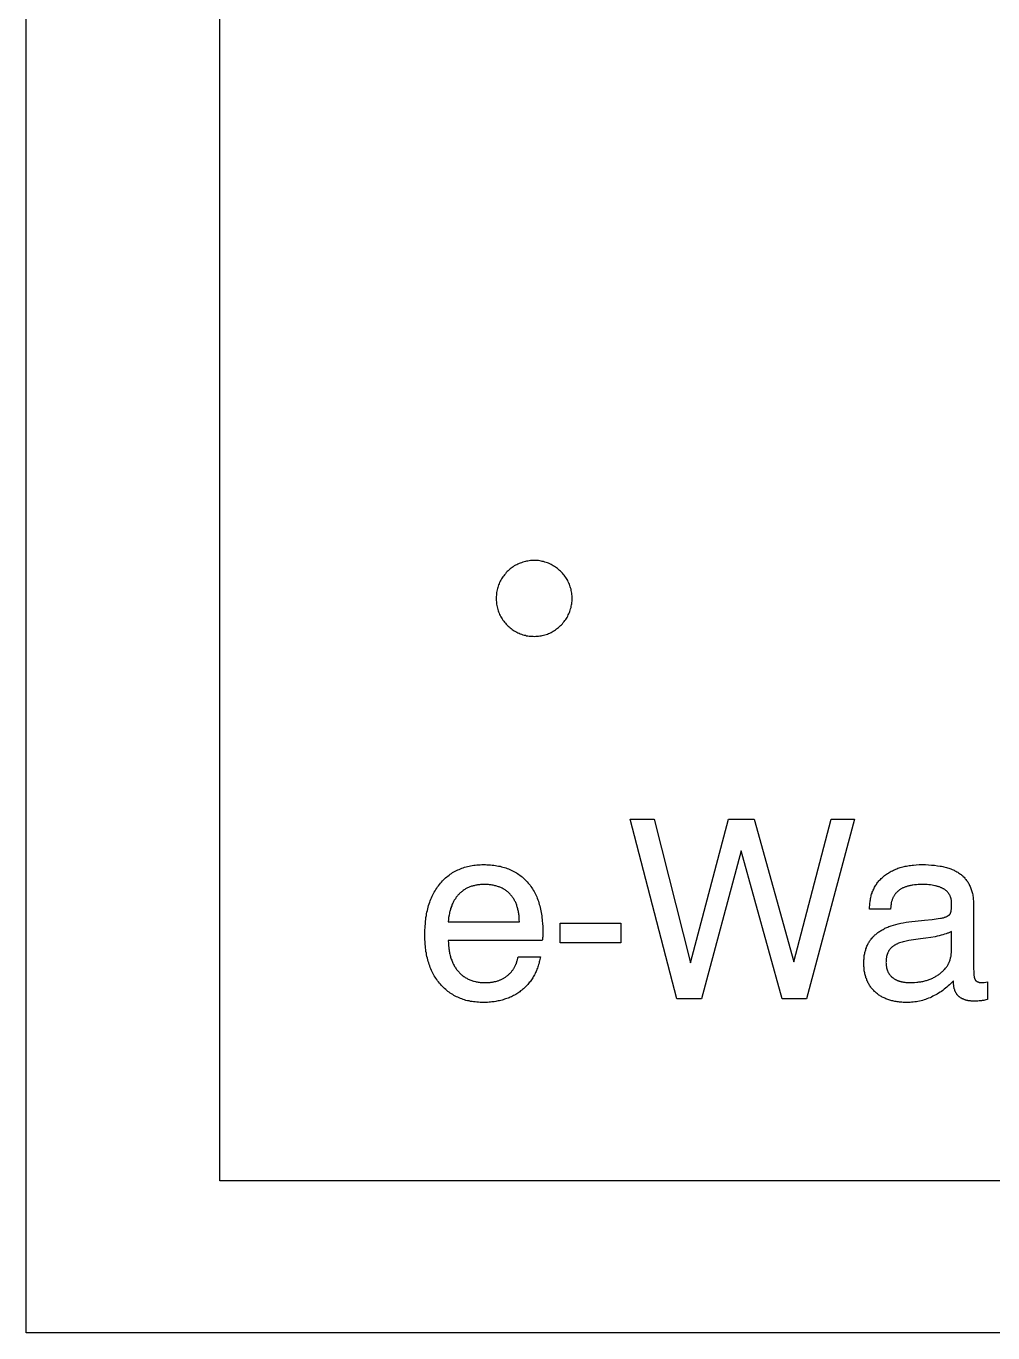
# Model space of a CAD drawing. Header units: millimetres. Extents: x -4.8 to 28.2, y -105.7 to -66.7.
# Drawn here: x -4.75 to 2.88, y -105.74 to -95.42 of the extents above; entities that cross this region are included whole.
import ezdxf

# ---------------------------------------------------------------- set-up
doc = ezdxf.new("R2010")
doc.units = ezdxf.units.MM
doc.header["$MEASUREMENT"] = 0
for name, color, linetype, true_color in [('Aclicical-Shet', 5, 'Continuous', 0x0000ff), ('cut', 7, 'Continuous', 0x000000), ('Default', 7, 'Continuous', 0x000000)]:
    doc.layers.add(name, color=color, linetype=linetype, true_color=true_color)

msp = doc.modelspace()

# ---------------------------------------------------------------- linework, layer by layer
at = {"layer": 'Aclicical-Shet'}
msp.add_lwpolyline([(28.245, -66.744), (28.245, -105.744), (-4.755, -105.744), (-4.755, -66.744), (28.245, -66.744)], dxfattribs=at)
at = {"layer": 'cut'}
for points in [[(10.175, -91.619), (10.175, -104.543), (-3.225, -104.543), (-3.225, -91.619)], [(-0.442, -99.942), (-0.442, -99.931), (-0.442, -99.921), (-0.443, -99.91), (-0.444, -99.9), (-0.446, -99.89), (-0.448, -99.88), (-0.45, -99.869), (-0.453, -99.859), (-0.456, -99.849), (-0.459, -99.839), (-0.463, -99.83), (-0.467, -99.82), (-0.472, -99.811), (-0.476, -99.801), (-0.481, -99.792), (-0.487, -99.783), (-0.492, -99.775), (-0.498, -99.766), (-0.504, -99.758), (-0.511, -99.75), (-0.518, -99.742), (-0.525, -99.734), (-0.532, -99.727), (-0.54, -99.72), (-0.548, -99.713), (-0.556, -99.706), (-0.564, -99.7), (-0.572, -99.694), (-0.581, -99.688), (-0.59, -99.683), (-0.599, -99.678), (-0.608, -99.673), (-0.618, -99.668), (-0.627, -99.664), (-0.637, -99.66), (-0.647, -99.657), (-0.657, -99.654), (-0.667, -99.651), (-0.677, -99.649), (-0.687, -99.647), (-0.697, -99.645), (-0.708, -99.643), (-0.718, -99.642), (-0.729, -99.642), (-0.739, -99.642), (-0.749, -99.642), (-0.76, -99.642), (-0.77, -99.643), (-0.781, -99.644), (-0.791, -99.646), (-0.801, -99.648), (-0.811, -99.65), (-0.821, -99.652), (-0.831, -99.655), (-0.841, -99.659), (-0.851, -99.662), (-0.861, -99.666), (-0.87, -99.67), (-0.879, -99.675), (-0.889, -99.68), (-0.898, -99.685), (-0.906, -99.691), (-0.915, -99.697), (-0.923, -99.703), (-0.932, -99.709), (-0.939, -99.716), (-0.947, -99.723), (-0.955, -99.73), (-0.962, -99.738), (-0.969, -99.746), (-0.975, -99.754), (-0.982, -99.762), (-0.988, -99.77), (-0.994, -99.779), (-0.999, -99.788), (-1.004, -99.797), (-1.009, -99.806), (-1.014, -99.815), (-1.018, -99.825), (-1.022, -99.835), (-1.025, -99.844), (-1.029, -99.854), (-1.031, -99.864), (-1.034, -99.874), (-1.036, -99.885), (-1.038, -99.895), (-1.039, -99.905), (-1.04, -99.916), (-1.041, -99.926), (-1.042, -99.936), (-1.042, -99.947), (-1.041, -99.957), (-1.04, -99.968), (-1.039, -99.978), (-1.038, -99.988), (-1.036, -99.998), (-1.034, -100.009), (-1.031, -100.019), (-1.029, -100.029), (-1.025, -100.039), (-1.022, -100.048), (-1.018, -100.058), (-1.014, -100.068), (-1.009, -100.077), (-1.004, -100.086), (-0.999, -100.095), (-0.994, -100.104), (-0.988, -100.113), (-0.982, -100.121), (-0.975, -100.129), (-0.969, -100.137), (-0.962, -100.145), (-0.955, -100.153), (-0.947, -100.16), (-0.939, -100.167), (-0.932, -100.174), (-0.923, -100.18), (-0.915, -100.186), (-0.906, -100.192), (-0.898, -100.198), (-0.889, -100.203), (-0.879, -100.208), (-0.87, -100.213), (-0.861, -100.217), (-0.851, -100.221), (-0.841, -100.225), (-0.831, -100.228), (-0.821, -100.231), (-0.811, -100.233), (-0.801, -100.236), (-0.791, -100.237), (-0.781, -100.239), (-0.77, -100.24), (-0.76, -100.241), (-0.749, -100.241), (-0.739, -100.242), (-0.729, -100.241), (-0.718, -100.241), (-0.708, -100.24), (-0.697, -100.238), (-0.687, -100.237), (-0.677, -100.235), (-0.667, -100.232), (-0.657, -100.229), (-0.647, -100.226), (-0.637, -100.223), (-0.627, -100.219), (-0.618, -100.215), (-0.608, -100.21), (-0.599, -100.206), (-0.59, -100.2), (-0.581, -100.195), (-0.572, -100.189), (-0.564, -100.183), (-0.556, -100.177), (-0.548, -100.17), (-0.54, -100.164), (-0.532, -100.156), (-0.525, -100.149), (-0.518, -100.141), (-0.511, -100.133), (-0.504, -100.125), (-0.498, -100.117), (-0.492, -100.108), (-0.487, -100.1), (-0.481, -100.091), (-0.476, -100.082), (-0.472, -100.072), (-0.467, -100.063), (-0.463, -100.053), (-0.459, -100.044), (-0.456, -100.034), (-0.453, -100.024), (-0.45, -100.014), (-0.448, -100.004), (-0.446, -99.993), (-0.444, -99.983), (-0.443, -99.973), (-0.442, -99.962), (-0.442, -99.952), (-0.442, -99.942)]]:
    msp.add_lwpolyline(points, dxfattribs=at)
at = {"layer": 'Default'}
for points in [[(0.387, -103.106), (0.018, -101.685)], [(0.018, -101.685), (0.206, -101.685)], [(0.206, -101.685), (0.494, -102.821)], [(0.494, -102.821), (0.793, -101.685)], [(0.793, -101.685), (0.996, -101.685)], [(0.996, -101.685), (1.309, -102.814)], [(1.309, -102.814), (1.606, -101.685)], [(1.789, -101.685), (1.411, -103.106)], [(1.606, -101.685), (1.789, -101.685)], [(0.893, -101.935), (0.581, -103.106)], [(1.217, -103.106), (0.893, -101.935)], [(-1.482, -102.192), (-1.474, -102.183), (-1.466, -102.174), (-1.458, -102.166), (-1.449, -102.157), (-1.441, -102.15), (-1.432, -102.142), (-1.423, -102.135), (-1.414, -102.128), (-1.405, -102.121), (-1.395, -102.114), (-1.386, -102.108), (-1.376, -102.102), (-1.366, -102.097), (-1.356, -102.091), (-1.345, -102.086), (-1.335, -102.082), (-1.324, -102.077), (-1.313, -102.073), (-1.302, -102.069), (-1.291, -102.066), (-1.279, -102.062), (-1.268, -102.059), (-1.256, -102.057), (-1.244, -102.054), (-1.232, -102.052), (-1.219, -102.05), (-1.207, -102.049), (-1.194, -102.047), (-1.181, -102.046), (-1.168, -102.046), (-1.154, -102.045), (-1.141, -102.045)], [(-1.141, -102.045), (-1.127, -102.045), (-1.114, -102.046), (-1.1, -102.046), (-1.087, -102.047), (-1.074, -102.048), (-1.061, -102.05), (-1.048, -102.052), (-1.036, -102.054), (-1.024, -102.056), (-1.011, -102.058), (-1, -102.061), (-0.988, -102.064), (-0.976, -102.068), (-0.965, -102.071), (-0.954, -102.075), (-0.943, -102.079), (-0.933, -102.084), (-0.922, -102.088), (-0.912, -102.093), (-0.902, -102.098), (-0.892, -102.104), (-0.882, -102.11), (-0.873, -102.116), (-0.863, -102.122), (-0.854, -102.128), (-0.845, -102.135), (-0.836, -102.142), (-0.828, -102.15), (-0.82, -102.157), (-0.812, -102.165), (-0.804, -102.173), (-0.796, -102.182)], [(2.02, -102.137), (2.027, -102.131), (2.034, -102.126), (2.041, -102.121), (2.049, -102.115), (2.057, -102.111), (2.064, -102.106), (2.072, -102.101), (2.08, -102.097), (2.089, -102.093), (2.097, -102.088), (2.106, -102.085), (2.115, -102.081), (2.124, -102.077), (2.133, -102.074), (2.142, -102.071), (2.151, -102.068), (2.161, -102.065), (2.171, -102.063), (2.181, -102.06), (2.191, -102.058), (2.201, -102.056), (2.212, -102.054), (2.222, -102.052), (2.233, -102.051), (2.244, -102.049), (2.255, -102.048), (2.277, -102.046), (2.301, -102.045), (2.325, -102.045)], [(2.325, -102.045), (2.35, -102.045), (2.375, -102.046), (2.399, -102.048), (2.422, -102.05), (2.444, -102.053), (2.466, -102.056), (2.476, -102.058), (2.486, -102.06), (2.496, -102.062), (2.506, -102.065), (2.515, -102.067), (2.525, -102.07), (2.534, -102.073), (2.542, -102.076), (2.551, -102.079), (2.56, -102.082), (2.568, -102.086), (2.576, -102.089), (2.583, -102.093), (2.591, -102.097), (2.598, -102.101), (2.605, -102.105), (2.612, -102.11), (2.619, -102.114), (2.626, -102.119), (2.632, -102.124)], [(-1.605, -102.6), (-1.605, -102.568), (-1.603, -102.537), (-1.601, -102.506), (-1.599, -102.491), (-1.598, -102.477), (-1.596, -102.462), (-1.593, -102.448), (-1.591, -102.434), (-1.588, -102.42), (-1.585, -102.407), (-1.582, -102.393), (-1.578, -102.38), (-1.575, -102.367), (-1.571, -102.355), (-1.566, -102.342), (-1.562, -102.33), (-1.557, -102.318), (-1.552, -102.306), (-1.547, -102.295), (-1.542, -102.284), (-1.536, -102.273), (-1.53, -102.262), (-1.524, -102.251), (-1.517, -102.241), (-1.511, -102.23), (-1.504, -102.22), (-1.497, -102.211), (-1.489, -102.201), (-1.482, -102.192)], [(-1.135, -102.202), (-1.143, -102.202), (-1.15, -102.202), (-1.158, -102.202), (-1.166, -102.203), (-1.173, -102.204), (-1.181, -102.204), (-1.188, -102.205), (-1.195, -102.207), (-1.202, -102.208), (-1.209, -102.209), (-1.216, -102.211), (-1.223, -102.212), (-1.229, -102.214), (-1.236, -102.216), (-1.242, -102.218), (-1.249, -102.221), (-1.255, -102.223), (-1.261, -102.226), (-1.267, -102.228), (-1.273, -102.231), (-1.279, -102.234), (-1.284, -102.237), (-1.29, -102.241), (-1.295, -102.244), (-1.301, -102.248), (-1.306, -102.252), (-1.311, -102.256), (-1.316, -102.26), (-1.321, -102.264), (-1.326, -102.268), (-1.331, -102.273), (-1.335, -102.277)], [(-0.931, -102.279), (-0.936, -102.274), (-0.94, -102.269), (-0.945, -102.265), (-0.95, -102.261), (-0.955, -102.257), (-0.96, -102.253), (-0.965, -102.249), (-0.971, -102.245), (-0.976, -102.242), (-0.982, -102.238), (-0.987, -102.235), (-0.993, -102.232), (-0.999, -102.229), (-1.005, -102.226), (-1.012, -102.224), (-1.018, -102.221), (-1.024, -102.219), (-1.031, -102.217), (-1.037, -102.214), (-1.044, -102.213), (-1.051, -102.211), (-1.058, -102.209), (-1.065, -102.208), (-1.073, -102.207), (-1.08, -102.205), (-1.087, -102.205), (-1.095, -102.204), (-1.103, -102.203), (-1.111, -102.202), (-1.119, -102.202), (-1.127, -102.202), (-1.135, -102.202)], [(-0.796, -102.182), (-0.788, -102.19), (-0.781, -102.199), (-0.774, -102.208), (-0.767, -102.218), (-0.761, -102.227), (-0.754, -102.237), (-0.748, -102.247), (-0.742, -102.257), (-0.737, -102.267), (-0.731, -102.278), (-0.726, -102.289), (-0.721, -102.3), (-0.717, -102.311), (-0.712, -102.323), (-0.708, -102.334), (-0.704, -102.346), (-0.701, -102.359), (-0.697, -102.371), (-0.694, -102.384), (-0.691, -102.396), (-0.688, -102.41), (-0.686, -102.423), (-0.683, -102.436), (-0.681, -102.45), (-0.68, -102.464), (-0.678, -102.478), (-0.677, -102.492), (-0.676, -102.507), (-0.674, -102.537), (-0.674, -102.568)], [(1.909, -102.388), (1.909, -102.378), (1.91, -102.368), (1.91, -102.359), (1.911, -102.349), (1.912, -102.34), (1.913, -102.331), (1.915, -102.322), (1.916, -102.313), (1.918, -102.304), (1.92, -102.295), (1.922, -102.287), (1.925, -102.278), (1.928, -102.27), (1.93, -102.262), (1.934, -102.254), (1.937, -102.246), (1.941, -102.238), (1.944, -102.23), (1.948, -102.223), (1.953, -102.215), (1.957, -102.208), (1.962, -102.201), (1.966, -102.194), (1.972, -102.187), (1.977, -102.18), (1.982, -102.174), (1.988, -102.167), (1.994, -102.161), (2, -102.155), (2.007, -102.149), (2.013, -102.143), (2.02, -102.137)], [(2.322, -102.202), (2.307, -102.202), (2.292, -102.203), (2.278, -102.204), (2.264, -102.205), (2.251, -102.207), (2.245, -102.208), (2.238, -102.209), (2.232, -102.21), (2.226, -102.211), (2.22, -102.213), (2.214, -102.214), (2.209, -102.216), (2.203, -102.217), (2.198, -102.219), (2.192, -102.221), (2.187, -102.223), (2.182, -102.225), (2.177, -102.227), (2.172, -102.229), (2.167, -102.232), (2.163, -102.234), (2.158, -102.237), (2.154, -102.239), (2.15, -102.242), (2.145, -102.245), (2.141, -102.248), (2.137, -102.251)], [(2.498, -102.239), (2.495, -102.237), (2.491, -102.235), (2.487, -102.233), (2.483, -102.231), (2.479, -102.229), (2.474, -102.227), (2.47, -102.225), (2.465, -102.223), (2.461, -102.221), (2.456, -102.22), (2.451, -102.218), (2.446, -102.217), (2.441, -102.215), (2.436, -102.214), (2.43, -102.212), (2.425, -102.211), (2.414, -102.209), (2.402, -102.207), (2.39, -102.205), (2.377, -102.204), (2.364, -102.203), (2.35, -102.202), (2.336, -102.202), (2.322, -102.202)], [(2.632, -102.124), (2.638, -102.129), (2.644, -102.134), (2.649, -102.139), (2.655, -102.145), (2.66, -102.151), (2.665, -102.157), (2.67, -102.163), (2.675, -102.169), (2.679, -102.175), (2.684, -102.182), (2.688, -102.189), (2.692, -102.195), (2.696, -102.203), (2.699, -102.21), (2.703, -102.217), (2.706, -102.225), (2.709, -102.233), (2.711, -102.241), (2.714, -102.249), (2.716, -102.257), (2.719, -102.265), (2.721, -102.274), (2.723, -102.283), (2.724, -102.292), (2.726, -102.301), (2.727, -102.31), (2.728, -102.32), (2.729, -102.33), (2.729, -102.34), (2.73, -102.35), (2.73, -102.36), (2.73, -102.37)], [(-1.335, -102.277), (-1.34, -102.282), (-1.344, -102.287), (-1.348, -102.292), (-1.353, -102.297), (-1.357, -102.303), (-1.361, -102.308), (-1.364, -102.314), (-1.368, -102.319), (-1.372, -102.325), (-1.375, -102.331), (-1.378, -102.337), (-1.382, -102.344), (-1.385, -102.35), (-1.388, -102.356), (-1.391, -102.363), (-1.393, -102.37), (-1.396, -102.377), (-1.398, -102.384), (-1.401, -102.391), (-1.403, -102.398), (-1.405, -102.406), (-1.407, -102.414), (-1.409, -102.421), (-1.411, -102.429), (-1.414, -102.445), (-1.417, -102.462), (-1.419, -102.479), (-1.421, -102.497)], [(-0.858, -102.497), (-0.859, -102.48), (-0.86, -102.463), (-0.86, -102.454), (-0.861, -102.446), (-0.862, -102.438), (-0.863, -102.43), (-0.864, -102.423), (-0.866, -102.415), (-0.867, -102.407), (-0.869, -102.4), (-0.871, -102.393), (-0.873, -102.386), (-0.875, -102.379), (-0.877, -102.372), (-0.879, -102.365), (-0.882, -102.358), (-0.884, -102.352), (-0.887, -102.345), (-0.89, -102.339), (-0.893, -102.333), (-0.896, -102.327), (-0.9, -102.321), (-0.903, -102.315), (-0.907, -102.31), (-0.91, -102.304), (-0.914, -102.299), (-0.918, -102.294), (-0.922, -102.289), (-0.927, -102.284), (-0.931, -102.279)], [(2.137, -102.251), (2.134, -102.254), (2.13, -102.257), (2.126, -102.26), (2.123, -102.264), (2.12, -102.267), (2.116, -102.271), (2.113, -102.274), (2.11, -102.278), (2.107, -102.282), (2.105, -102.286), (2.102, -102.29), (2.1, -102.294), (2.097, -102.298), (2.095, -102.303), (2.093, -102.307), (2.091, -102.311), (2.089, -102.316), (2.087, -102.321), (2.086, -102.325), (2.084, -102.33), (2.083, -102.335), (2.081, -102.34), (2.08, -102.345), (2.079, -102.351), (2.078, -102.356), (2.078, -102.361), (2.077, -102.367), (2.076, -102.372), (2.076, -102.378), (2.076, -102.384), (2.075, -102.39), (2.075, -102.396)], [(2.557, -102.353), (2.557, -102.348), (2.557, -102.343), (2.556, -102.339), (2.556, -102.334), (2.556, -102.33), (2.555, -102.326), (2.554, -102.321), (2.553, -102.317), (2.552, -102.313), (2.551, -102.309), (2.55, -102.305), (2.549, -102.301), (2.547, -102.298), (2.546, -102.294), (2.544, -102.29), (2.542, -102.287), (2.54, -102.283), (2.538, -102.28), (2.536, -102.276), (2.534, -102.273), (2.532, -102.27), (2.529, -102.267), (2.527, -102.264), (2.524, -102.261), (2.521, -102.258), (2.518, -102.255), (2.515, -102.252), (2.512, -102.25), (2.509, -102.247), (2.505, -102.244), (2.502, -102.242), (2.498, -102.239)], [(1.909, -102.396), (1.909, -102.388)], [(2.075, -102.396), (1.909, -102.396)], [(2.547, -102.43), (2.547, -102.43), (2.548, -102.429), (2.548, -102.429), (2.548, -102.428), (2.549, -102.427), (2.549, -102.425), (2.55, -102.424), (2.55, -102.422), (2.551, -102.42), (2.551, -102.419), (2.552, -102.417), (2.552, -102.415), (2.553, -102.411), (2.554, -102.407), (2.554, -102.402), (2.555, -102.397), (2.556, -102.392), (2.556, -102.38), (2.557, -102.367), (2.557, -102.353)], [(2.73, -102.37), (2.73, -102.871)], [(-1.421, -102.497), (-0.858, -102.497)], [(-0.535, -102.663), (-0.535, -102.506)], [(-0.535, -102.506), (-0.056, -102.506)], [(-0.056, -102.506), (-0.056, -102.663)], [(1.951, -102.6), (1.957, -102.596), (1.963, -102.591), (1.968, -102.586), (1.975, -102.581), (1.981, -102.577), (1.987, -102.572), (1.994, -102.568), (2.001, -102.564), (2.008, -102.56), (2.015, -102.556), (2.023, -102.552), (2.03, -102.548), (2.038, -102.545), (2.046, -102.541), (2.054, -102.538), (2.062, -102.534), (2.071, -102.531), (2.079, -102.528), (2.097, -102.522), (2.116, -102.517), (2.135, -102.512), (2.155, -102.508), (2.175, -102.504), (2.197, -102.5), (2.219, -102.497)], [(2.219, -102.497), (2.343, -102.484)], [(2.343, -102.484), (2.403, -102.478), (2.451, -102.471), (2.47, -102.468), (2.478, -102.467), (2.485, -102.465), (2.492, -102.464), (2.498, -102.462), (2.5, -102.461), (2.503, -102.461), (2.505, -102.46), (2.507, -102.459)], [(2.507, -102.459), (2.511, -102.458), (2.514, -102.456), (2.518, -102.455), (2.521, -102.453), (2.522, -102.453), (2.524, -102.452), (2.525, -102.451), (2.527, -102.45), (2.528, -102.449), (2.53, -102.448), (2.531, -102.447), (2.532, -102.447), (2.533, -102.446), (2.535, -102.445), (2.536, -102.444), (2.537, -102.443), (2.538, -102.442), (2.539, -102.441), (2.54, -102.44), (2.541, -102.439), (2.542, -102.438), (2.543, -102.437), (2.544, -102.436), (2.544, -102.435), (2.545, -102.434), (2.546, -102.433), (2.547, -102.431), (2.547, -102.43)], [(-1.481, -102.99), (-1.489, -102.981), (-1.496, -102.972), (-1.504, -102.963), (-1.51, -102.953), (-1.517, -102.943), (-1.524, -102.933), (-1.53, -102.923), (-1.536, -102.912), (-1.541, -102.902), (-1.547, -102.891), (-1.552, -102.88), (-1.557, -102.868), (-1.562, -102.857), (-1.566, -102.845), (-1.57, -102.833), (-1.574, -102.821), (-1.578, -102.809), (-1.582, -102.796), (-1.585, -102.784), (-1.588, -102.771), (-1.591, -102.758), (-1.593, -102.744), (-1.596, -102.731), (-1.598, -102.717), (-1.599, -102.703), (-1.601, -102.689), (-1.602, -102.675), (-1.603, -102.66), (-1.605, -102.631), (-1.605, -102.6)], [(-0.674, -102.615), (-0.675, -102.622), (-0.675, -102.63), (-0.676, -102.637), (-0.677, -102.645)], [(-0.674, -102.568), (-0.674, -102.595), (-0.674, -102.615)], [(1.863, -102.822), (1.863, -102.813), (1.864, -102.805), (1.864, -102.796), (1.865, -102.788), (1.865, -102.779), (1.866, -102.771), (1.867, -102.763), (1.869, -102.755), (1.87, -102.747), (1.872, -102.74), (1.874, -102.732), (1.876, -102.725), (1.878, -102.717), (1.88, -102.71), (1.883, -102.703), (1.885, -102.696), (1.888, -102.689), (1.891, -102.682), (1.894, -102.676), (1.898, -102.669), (1.901, -102.663), (1.905, -102.657), (1.909, -102.65), (1.913, -102.644), (1.917, -102.639), (1.921, -102.633), (1.926, -102.627), (1.931, -102.622), (1.935, -102.616), (1.941, -102.611), (1.946, -102.606), (1.951, -102.6)], [(2.555, -102.574), (2.551, -102.576), (2.546, -102.578), (2.541, -102.581), (2.536, -102.583), (2.53, -102.585), (2.525, -102.587), (2.513, -102.591), (2.501, -102.595), (2.488, -102.599), (2.474, -102.603), (2.459, -102.607), (2.443, -102.611), (2.427, -102.614), (2.392, -102.621), (2.353, -102.627), (2.312, -102.632)], [(2.555, -102.728), (2.555, -102.574)], [(-0.677, -102.645), (-1.42, -102.645)], [(-1.42, -102.645), (-1.419, -102.664), (-1.418, -102.683), (-1.416, -102.702), (-1.415, -102.711), (-1.414, -102.719), (-1.412, -102.728), (-1.411, -102.737), (-1.409, -102.745), (-1.407, -102.753), (-1.405, -102.762), (-1.403, -102.77), (-1.401, -102.777), (-1.399, -102.785), (-1.396, -102.793), (-1.393, -102.8), (-1.39, -102.808), (-1.387, -102.815), (-1.384, -102.822), (-1.381, -102.829), (-1.378, -102.835), (-1.374, -102.842), (-1.37, -102.849), (-1.366, -102.855), (-1.362, -102.861), (-1.358, -102.867), (-1.354, -102.873), (-1.35, -102.879), (-1.345, -102.884), (-1.34, -102.89)], [(-0.056, -102.663), (-0.535, -102.663)], [(2.081, -102.7), (2.078, -102.703), (2.076, -102.705), (2.073, -102.708), (2.071, -102.711), (2.069, -102.714), (2.066, -102.717), (2.064, -102.72), (2.062, -102.723), (2.06, -102.726), (2.058, -102.729), (2.057, -102.732), (2.055, -102.736), (2.053, -102.739), (2.052, -102.743), (2.05, -102.746), (2.049, -102.75), (2.048, -102.753), (2.047, -102.757), (2.045, -102.761), (2.044, -102.765), (2.043, -102.769), (2.043, -102.773), (2.042, -102.777), (2.041, -102.781), (2.04, -102.786), (2.04, -102.79), (2.04, -102.794), (2.039, -102.799), (2.039, -102.803), (2.039, -102.808), (2.039, -102.813), (2.038, -102.817)], [(2.22, -102.645), (2.208, -102.647), (2.197, -102.649), (2.186, -102.651), (2.175, -102.654), (2.165, -102.657), (2.155, -102.66), (2.146, -102.663), (2.137, -102.666), (2.133, -102.668), (2.128, -102.67), (2.124, -102.672), (2.12, -102.674), (2.116, -102.676), (2.113, -102.678), (2.109, -102.68), (2.105, -102.682), (2.102, -102.684), (2.099, -102.686), (2.095, -102.688), (2.092, -102.691), (2.089, -102.693), (2.086, -102.695), (2.084, -102.698), (2.081, -102.7)], [(2.312, -102.632), (2.22, -102.645)], [(-0.955, -102.924), (-0.951, -102.921), (-0.947, -102.917), (-0.943, -102.914), (-0.939, -102.91), (-0.935, -102.906), (-0.931, -102.903), (-0.928, -102.899), (-0.924, -102.895), (-0.921, -102.891), (-0.917, -102.887), (-0.914, -102.882), (-0.911, -102.878), (-0.908, -102.874), (-0.905, -102.869), (-0.902, -102.865), (-0.899, -102.86), (-0.897, -102.855), (-0.894, -102.85), (-0.891, -102.845), (-0.889, -102.84), (-0.887, -102.835), (-0.885, -102.83), (-0.882, -102.825), (-0.88, -102.82), (-0.878, -102.814), (-0.877, -102.809), (-0.875, -102.803), (-0.873, -102.797), (-0.872, -102.792), (-0.87, -102.786), (-0.869, -102.78), (-0.867, -102.774)], [(-0.867, -102.774), (-0.692, -102.774)], [(-0.692, -102.774), (-0.694, -102.784), (-0.696, -102.794), (-0.698, -102.804), (-0.701, -102.814), (-0.703, -102.824), (-0.706, -102.834), (-0.709, -102.844), (-0.712, -102.853), (-0.715, -102.862), (-0.719, -102.871), (-0.722, -102.88), (-0.726, -102.889), (-0.73, -102.898), (-0.734, -102.906), (-0.739, -102.915), (-0.743, -102.923), (-0.748, -102.931), (-0.753, -102.939), (-0.758, -102.947), (-0.763, -102.955), (-0.768, -102.963), (-0.774, -102.97), (-0.78, -102.977), (-0.786, -102.985), (-0.792, -102.992), (-0.798, -102.999), (-0.805, -103.005), (-0.812, -103.012), (-0.818, -103.019), (-0.826, -103.025), (-0.833, -103.031), (-0.84, -103.037)], [(1.953, -103.051), (1.947, -103.046), (1.942, -103.04), (1.937, -103.035), (1.932, -103.029), (1.927, -103.023), (1.922, -103.018), (1.918, -103.012), (1.914, -103.005), (1.909, -102.999), (1.906, -102.993), (1.902, -102.986), (1.898, -102.98), (1.895, -102.973), (1.892, -102.966), (1.888, -102.959), (1.886, -102.952), (1.883, -102.945), (1.88, -102.938), (1.878, -102.93), (1.876, -102.923), (1.874, -102.915), (1.872, -102.907), (1.87, -102.899), (1.869, -102.891), (1.867, -102.883), (1.866, -102.875), (1.865, -102.866), (1.865, -102.858), (1.864, -102.849), (1.864, -102.84), (1.863, -102.831), (1.863, -102.822)], [(2.038, -102.817), (2.039, -102.822), (2.039, -102.827), (2.039, -102.831), (2.039, -102.836), (2.04, -102.841), (2.04, -102.845), (2.041, -102.849), (2.042, -102.854), (2.042, -102.858), (2.043, -102.862), (2.044, -102.866), (2.045, -102.87), (2.047, -102.874), (2.048, -102.878), (2.049, -102.882), (2.051, -102.885), (2.052, -102.889), (2.054, -102.893), (2.056, -102.896), (2.058, -102.899), (2.06, -102.903), (2.062, -102.906), (2.064, -102.909), (2.066, -102.913), (2.069, -102.916), (2.071, -102.919), (2.074, -102.922), (2.076, -102.925), (2.079, -102.927), (2.082, -102.93), (2.085, -102.933), (2.088, -102.935)], [(2.463, -102.907), (2.469, -102.902), (2.474, -102.898), (2.48, -102.893), (2.485, -102.889), (2.49, -102.884), (2.495, -102.879), (2.499, -102.874), (2.504, -102.87), (2.508, -102.864), (2.512, -102.859), (2.516, -102.854), (2.519, -102.849), (2.523, -102.844), (2.526, -102.838), (2.529, -102.833), (2.532, -102.827), (2.535, -102.822), (2.538, -102.816), (2.54, -102.81), (2.542, -102.804), (2.544, -102.798), (2.546, -102.792), (2.548, -102.786), (2.549, -102.78), (2.551, -102.774), (2.552, -102.768), (2.553, -102.761), (2.554, -102.755), (2.554, -102.748), (2.555, -102.742), (2.555, -102.735), (2.555, -102.728)], [(-1.34, -102.89), (-1.335, -102.895), (-1.33, -102.9), (-1.325, -102.905), (-1.32, -102.91), (-1.315, -102.915), (-1.309, -102.919), (-1.304, -102.924), (-1.298, -102.928), (-1.292, -102.932), (-1.286, -102.936), (-1.28, -102.939), (-1.274, -102.943), (-1.268, -102.946), (-1.262, -102.949), (-1.255, -102.952), (-1.249, -102.955), (-1.242, -102.958), (-1.235, -102.96), (-1.228, -102.962), (-1.221, -102.965), (-1.214, -102.966), (-1.206, -102.968), (-1.199, -102.97), (-1.192, -102.971), (-1.184, -102.973), (-1.176, -102.974), (-1.168, -102.975), (-1.16, -102.975), (-1.152, -102.976), (-1.144, -102.976), (-1.135, -102.977), (-1.127, -102.977)], [(-1.127, -102.977), (-1.114, -102.977), (-1.102, -102.976), (-1.095, -102.975), (-1.089, -102.975), (-1.083, -102.974), (-1.077, -102.973), (-1.071, -102.973), (-1.065, -102.972), (-1.06, -102.97), (-1.054, -102.969), (-1.048, -102.968), (-1.043, -102.967), (-1.037, -102.965), (-1.032, -102.963), (-1.027, -102.962), (-1.021, -102.96), (-1.016, -102.958), (-1.011, -102.956), (-1.006, -102.954), (-1.001, -102.952), (-0.996, -102.949), (-0.991, -102.947), (-0.986, -102.944), (-0.982, -102.942), (-0.977, -102.939), (-0.973, -102.936), (-0.968, -102.933), (-0.964, -102.93), (-0.959, -102.927), (-0.955, -102.924)], [(2.229, -102.977), (2.246, -102.976), (2.264, -102.976), (2.281, -102.974), (2.289, -102.973), (2.297, -102.972), (2.305, -102.971), (2.313, -102.97), (2.321, -102.968), (2.329, -102.967), (2.336, -102.965), (2.344, -102.963), (2.352, -102.961), (2.359, -102.959), (2.366, -102.957), (2.373, -102.955), (2.38, -102.952), (2.387, -102.949), (2.394, -102.947), (2.401, -102.944), (2.408, -102.941), (2.414, -102.937), (2.421, -102.934), (2.427, -102.931), (2.433, -102.927), (2.44, -102.923), (2.446, -102.919), (2.452, -102.915), (2.458, -102.911), (2.463, -102.907)], [(2.73, -102.871), (2.731, -102.887), (2.731, -102.894), (2.731, -102.901), (2.732, -102.908), (2.732, -102.914), (2.733, -102.92), (2.734, -102.926), (2.735, -102.931), (2.735, -102.934), (2.736, -102.936), (2.737, -102.938), (2.737, -102.941), (2.738, -102.943), (2.738, -102.945), (2.739, -102.947), (2.74, -102.948), (2.741, -102.95), (2.741, -102.951), (2.741, -102.952), (2.742, -102.953), (2.742, -102.953), (2.743, -102.954), (2.743, -102.955), (2.743, -102.955), (2.744, -102.956), (2.744, -102.957), (2.745, -102.957)], [(-1.143, -103.134), (-1.156, -103.133), (-1.169, -103.133), (-1.182, -103.132), (-1.195, -103.131), (-1.208, -103.13), (-1.22, -103.129), (-1.232, -103.127), (-1.245, -103.125), (-1.256, -103.122), (-1.268, -103.12), (-1.28, -103.117), (-1.291, -103.113), (-1.302, -103.11), (-1.313, -103.106), (-1.324, -103.102), (-1.335, -103.098), (-1.345, -103.093), (-1.356, -103.088), (-1.366, -103.083), (-1.376, -103.078), (-1.385, -103.072), (-1.395, -103.066), (-1.404, -103.06), (-1.414, -103.053), (-1.423, -103.046), (-1.432, -103.039), (-1.44, -103.032), (-1.449, -103.024), (-1.457, -103.016), (-1.466, -103.008), (-1.474, -102.999), (-1.481, -102.99)], [(2.088, -102.935), (2.091, -102.938), (2.094, -102.94), (2.097, -102.943), (2.101, -102.945), (2.104, -102.947), (2.108, -102.949), (2.111, -102.952), (2.115, -102.953), (2.119, -102.955), (2.123, -102.957), (2.127, -102.959), (2.131, -102.961), (2.135, -102.962), (2.139, -102.964), (2.143, -102.965), (2.148, -102.966), (2.152, -102.968), (2.157, -102.969), (2.161, -102.97), (2.166, -102.971), (2.171, -102.972), (2.176, -102.973), (2.181, -102.973), (2.186, -102.974), (2.196, -102.975), (2.206, -102.976), (2.217, -102.977), (2.229, -102.977)], [(2.571, -102.963), (2.561, -102.974), (2.551, -102.984), (2.54, -102.994), (2.53, -103.003), (2.519, -103.012), (2.508, -103.021), (2.498, -103.03), (2.487, -103.038), (2.476, -103.046), (2.465, -103.053), (2.454, -103.06), (2.443, -103.067), (2.431, -103.073), (2.42, -103.08), (2.409, -103.085), (2.397, -103.091)], [(2.571, -102.969), (2.571, -102.963)], [(2.614, -103.086), (2.611, -103.083), (2.609, -103.081), (2.606, -103.078), (2.604, -103.075), (2.602, -103.073), (2.599, -103.07), (2.597, -103.067), (2.595, -103.064), (2.593, -103.061), (2.591, -103.058), (2.59, -103.054), (2.588, -103.051), (2.586, -103.048), (2.585, -103.044), (2.583, -103.041), (2.582, -103.037), (2.581, -103.033), (2.579, -103.03), (2.578, -103.026), (2.577, -103.022), (2.576, -103.018), (2.575, -103.014), (2.575, -103.01), (2.574, -103.006), (2.573, -103.001), (2.573, -102.997), (2.572, -102.992), (2.572, -102.988), (2.572, -102.983), (2.571, -102.979), (2.571, -102.974), (2.571, -102.969)], [(2.745, -102.957), (2.745, -102.958), (2.746, -102.959), (2.746, -102.959), (2.747, -102.96), (2.747, -102.96), (2.748, -102.961), (2.748, -102.961), (2.749, -102.962), (2.749, -102.962), (2.75, -102.963), (2.75, -102.963), (2.751, -102.964), (2.751, -102.964), (2.752, -102.965), (2.753, -102.965), (2.753, -102.966), (2.754, -102.966), (2.755, -102.967), (2.755, -102.967), (2.756, -102.968), (2.757, -102.968), (2.759, -102.969), (2.76, -102.97), (2.762, -102.971), (2.763, -102.971), (2.765, -102.972), (2.766, -102.972), (2.768, -102.973), (2.77, -102.974), (2.772, -102.974), (2.773, -102.974), (2.775, -102.975), (2.777, -102.975), (2.779, -102.975), (2.781, -102.976), (2.783, -102.976), (2.785, -102.976), (2.787, -102.976), (2.789, -102.977), (2.792, -102.977), (2.796, -102.977)], [(2.796, -102.977), (2.798, -102.977), (2.8, -102.977), (2.805, -102.976), (2.81, -102.976), (2.815, -102.975)], [(2.815, -102.975), (2.827, -102.973), (2.841, -102.971)], [(2.841, -102.971), (2.841, -103.11)], [(-0.84, -103.037), (-0.848, -103.043), (-0.855, -103.049), (-0.863, -103.054), (-0.871, -103.06), (-0.879, -103.065), (-0.887, -103.07), (-0.896, -103.075), (-0.904, -103.079), (-0.913, -103.084), (-0.921, -103.088), (-0.93, -103.092), (-0.939, -103.096), (-0.948, -103.1), (-0.957, -103.103), (-0.967, -103.106), (-0.976, -103.109), (-0.986, -103.112), (-0.995, -103.115), (-1.005, -103.118), (-1.015, -103.12), (-1.025, -103.122), (-1.035, -103.124), (-1.045, -103.126), (-1.056, -103.128), (-1.066, -103.129), (-1.077, -103.13), (-1.087, -103.131), (-1.098, -103.132), (-1.109, -103.133), (-1.12, -103.133), (-1.143, -103.134)], [(0.581, -103.106), (0.387, -103.106)], [(1.411, -103.106), (1.217, -103.106)], [(2.202, -103.134), (2.182, -103.133), (2.173, -103.133), (2.163, -103.132), (2.154, -103.132), (2.145, -103.131), (2.136, -103.13), (2.127, -103.128), (2.118, -103.127), (2.109, -103.125), (2.101, -103.124), (2.092, -103.122), (2.084, -103.12), (2.076, -103.118), (2.068, -103.115), (2.06, -103.113), (2.052, -103.11), (2.045, -103.107), (2.037, -103.104), (2.03, -103.101), (2.023, -103.098), (2.016, -103.094), (2.009, -103.091), (2.002, -103.087), (1.995, -103.083), (1.989, -103.079), (1.982, -103.075), (1.976, -103.07), (1.97, -103.066), (1.964, -103.061), (1.958, -103.056), (1.953, -103.051)], [(2.397, -103.091), (2.386, -103.096), (2.374, -103.101), (2.362, -103.105), (2.351, -103.11), (2.339, -103.113), (2.327, -103.117), (2.315, -103.12), (2.302, -103.123), (2.29, -103.125), (2.278, -103.128), (2.265, -103.129), (2.253, -103.131), (2.24, -103.132), (2.228, -103.133), (2.215, -103.133), (2.202, -103.134)], [(2.742, -103.124), (2.732, -103.124), (2.721, -103.124), (2.712, -103.123), (2.707, -103.122), (2.702, -103.122), (2.697, -103.121), (2.693, -103.121), (2.688, -103.12), (2.684, -103.119), (2.68, -103.118), (2.676, -103.117), (2.671, -103.116), (2.667, -103.115), (2.663, -103.113), (2.66, -103.112), (2.656, -103.111), (2.652, -103.109), (2.648, -103.108), (2.645, -103.106), (2.641, -103.104), (2.638, -103.103), (2.635, -103.101), (2.631, -103.099), (2.628, -103.097), (2.625, -103.095), (2.622, -103.093), (2.619, -103.09), (2.617, -103.088), (2.614, -103.086)], [(2.786, -103.121), (2.775, -103.122), (2.764, -103.123), (2.758, -103.124), (2.753, -103.124), (2.747, -103.124), (2.742, -103.124)], [(2.841, -103.11), (2.826, -103.113), (2.812, -103.117), (2.798, -103.119), (2.792, -103.12), (2.786, -103.121)]]:
    msp.add_lwpolyline(points, dxfattribs=at)

doc.saveas('drawing.dxf')
